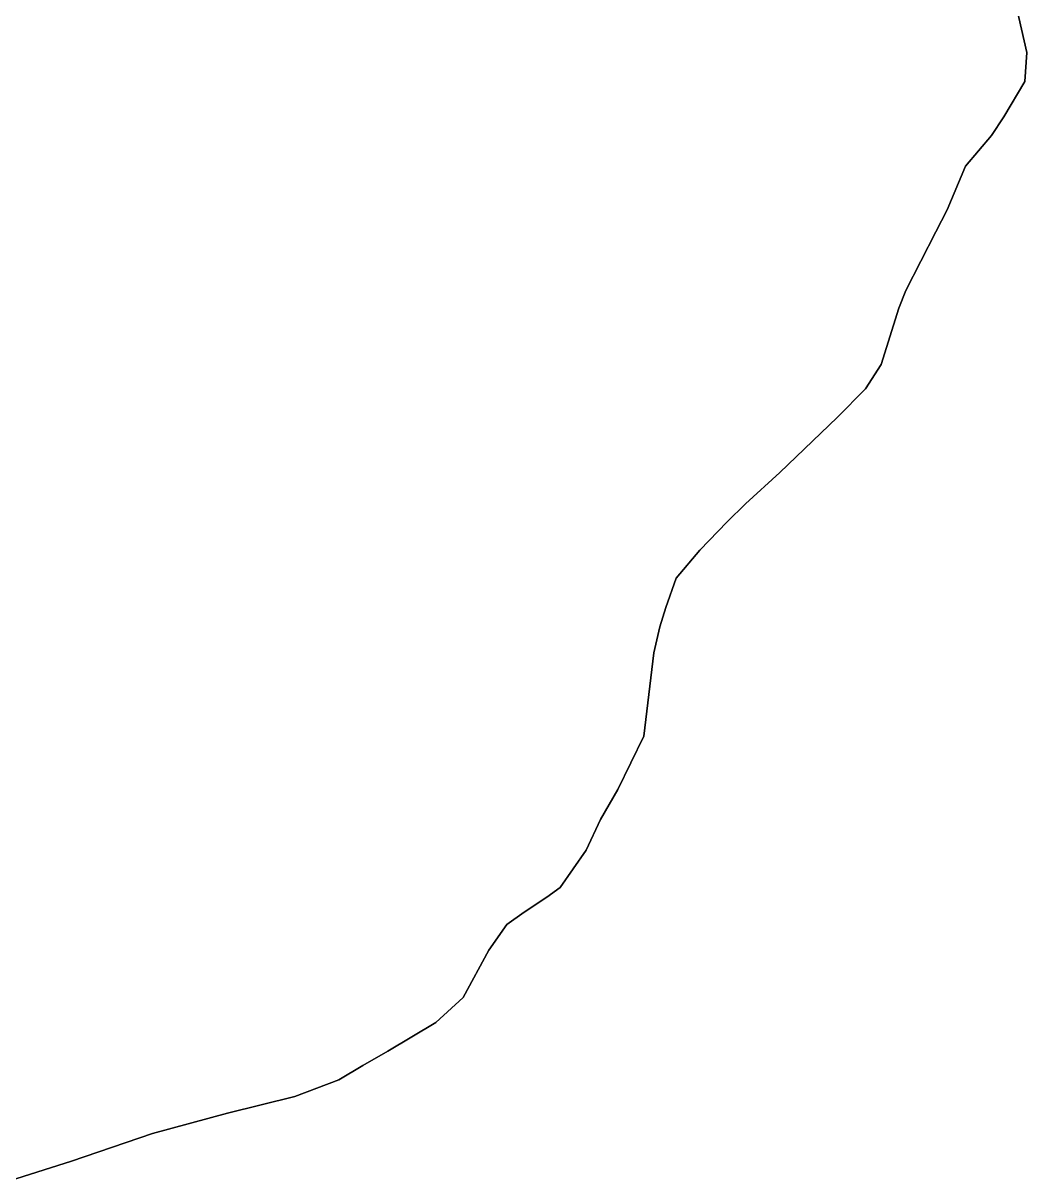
# Model space of a CAD drawing. Header units: inches. Extents: x 130170 to 284068, y 377793 to 804530.
# Drawn here: x 194900 to 196355, y 485821 to 487500 of the extents above; entities that cross this region are included whole.
import ezdxf

# ---------------------------------------------------------------- set-up
doc = ezdxf.new("R2010")
doc.units = ezdxf.units.IN
doc.header["$MEASUREMENT"] = 0
doc.layers.add('muni_il', color=7, linetype='Continuous')

msp = doc.modelspace()

# ---------------------------------------------------------------- linework, layer by layer
at = {"layer": 'muni_il'}
for points in [[(196339.5, 487524.8), (196355, 487457.2), (196352.1, 487415.4), (196321.5, 487363.8), (196303.6, 487337.1), (196266, 487292.5), (196239.7, 487229.3), (196223.3, 487197.1), (196179.8, 487112.4), (196169.6, 487086.7), (196143.7, 487004.9), (196121.3, 486969.5), (196080.3, 486928.1), (195996.8, 486848.4), (195947.1, 486802.9), (195920.9, 486776.8), (195881, 486735.6), (195846.8, 486694.9), (195831.7, 486652.8), (195822.9, 486624.4), (195814.6, 486586.7), (195799.9, 486465.8), (195762.3, 486388.7), (195736.9, 486345.3), (195716.1, 486300.6), (195678.6, 486246.7), (195659.3, 486232.8), (195626.6, 486210.8), (195601.6, 486192.9), (195575.1, 486155.6), (195538.2, 486087), (195498.4, 486050.8), (195429, 486009.3), (195392.5, 485988.7), (195358, 485967.9), (195294.1, 485943.8), (195196.6, 485919.4), (195088, 485889.7), (194970.3, 485849.9), (194880.6, 485821.3)], [(194880.6, 485821.3), (194970.3, 485849.9), (195088, 485889.7), (195196.6, 485919.4), (195294.1, 485943.8), (195358, 485967.9), (195392.5, 485988.7), (195429, 486009.3), (195498.4, 486050.8), (195538.2, 486087), (195575.1, 486155.6), (195601.6, 486192.9), (195626.6, 486210.8), (195659.3, 486232.8), (195678.6, 486246.7), (195716.1, 486300.6), (195736.9, 486345.3), (195762.3, 486388.7), (195799.9, 486465.8), (195814.6, 486586.7), (195822.9, 486624.4), (195831.7, 486652.8), (195846.8, 486694.9), (195881, 486735.6), (195920.9, 486776.8), (195947.1, 486802.9), (195996.8, 486848.4), (196080.3, 486928.1), (196121.3, 486969.5), (196143.7, 487004.9), (196169.6, 487086.7), (196179.8, 487112.4), (196223.3, 487197.1), (196239.7, 487229.3), (196266, 487292.5), (196303.6, 487337.1), (196321.5, 487363.8), (196352.1, 487415.4), (196355, 487457.2), (196339.5, 487524.8)]]:
    msp.add_lwpolyline(points, dxfattribs=at)

doc.saveas('drawing.dxf')
